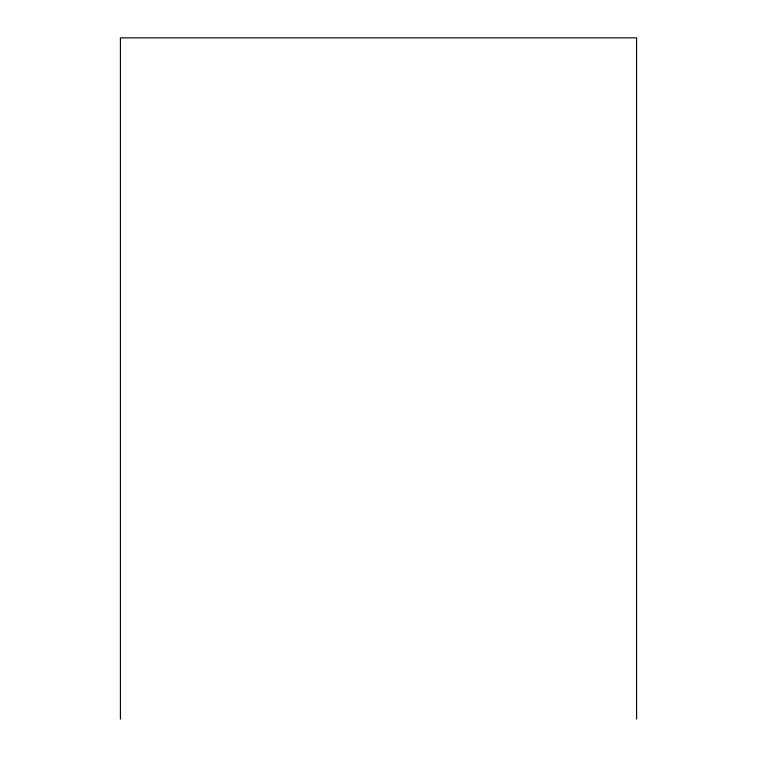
<?xml version="1.0" encoding="UTF-8"?>
<svg xmlns="http://www.w3.org/2000/svg" width="757" height="757" viewBox="0 0 757 757"><rect width="100%" height="100%" fill="white"/><g stroke="black" fill="none" stroke-linecap="round" stroke-linejoin="round"><path stroke-width="1.14" d="M636.59 719.15L636.59 37.85L120.41 37.85L120.41 719.15"/></g></svg>
